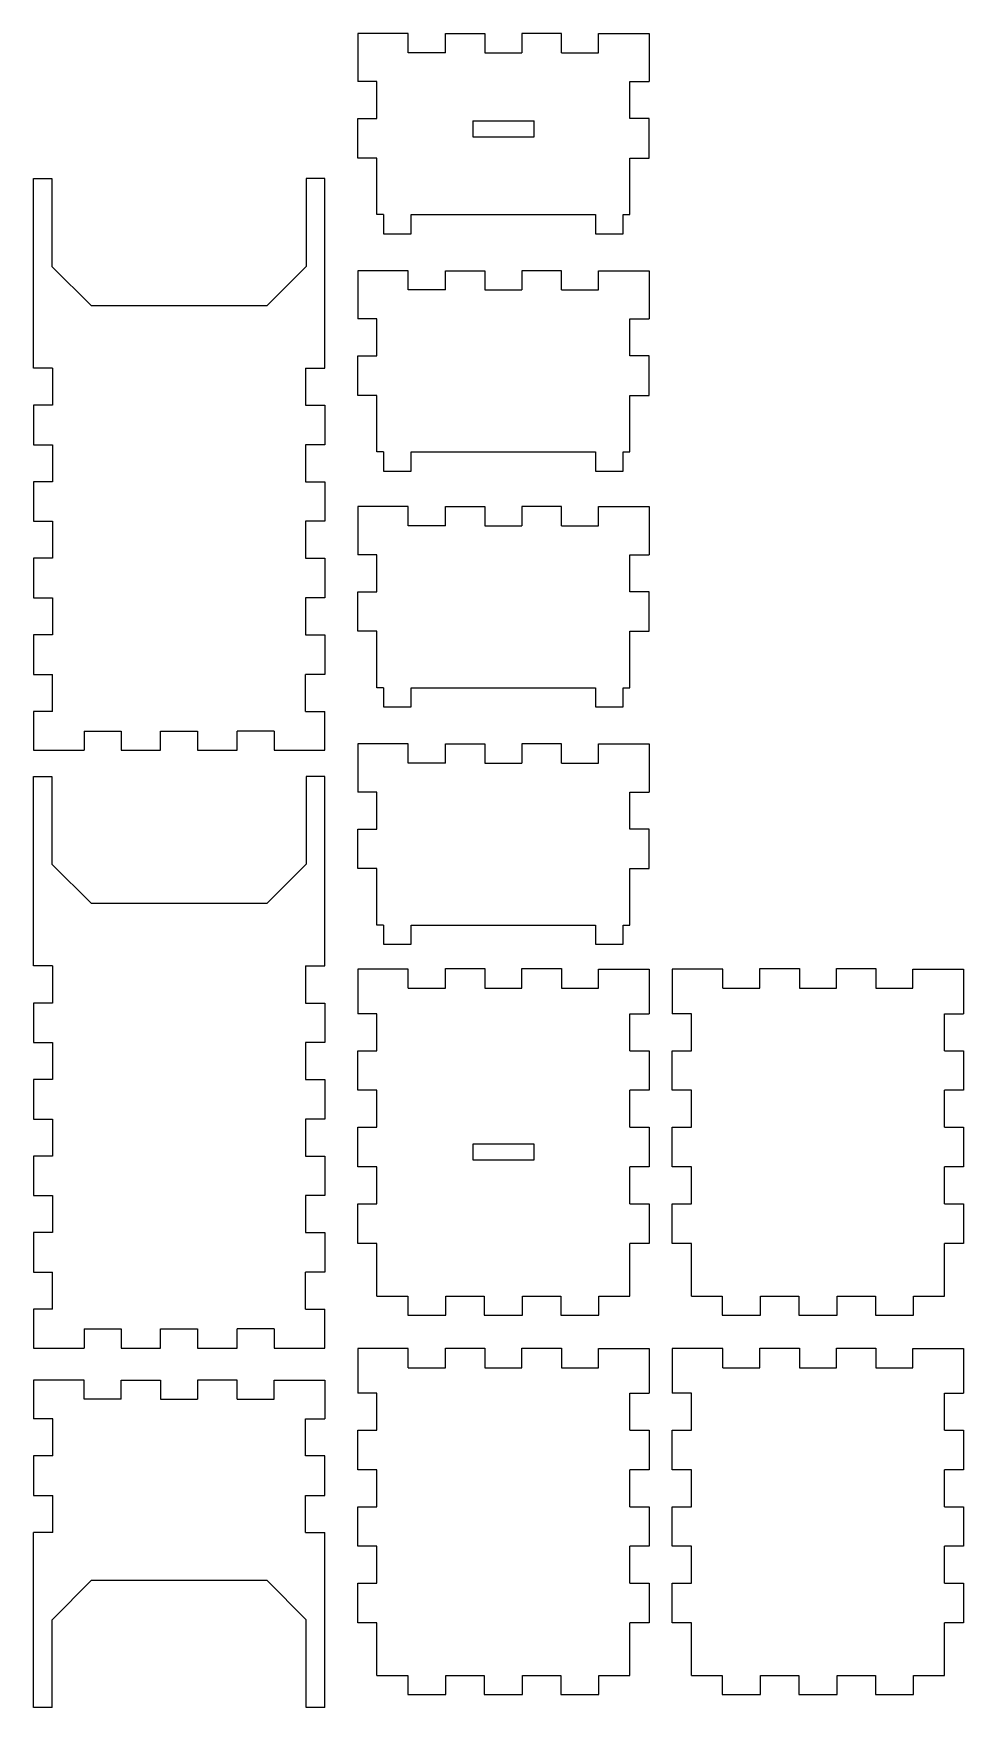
# Model space of a CAD drawing. Header units: millimetres. Extents: x -201 to 2280, y -214 to 290.
# Drawn here: x -87.92 to -81.84, y 275.4 to 286.33 of the extents above; entities that cross this region are included whole.
import ezdxf

# ---------------------------------------------------------------- set-up
doc = ezdxf.new("R2010")
doc.units = ezdxf.units.MM

msp = doc.modelspace()

# ---------------------------------------------------------------- linework, layer by layer
for p, q in [((-85.471, 286.332), (-85.801, 286.332)), ((-85.801, 286.332), (-85.801, 286.018)), ((-85.471, 286.207), (-85.471, 286.332)), ((-85.229, 286.207), (-85.229, 286.332)), ((-85.229, 286.332), (-84.971, 286.332)), ((-84.971, 286.332), (-84.971, 286.207)), ((-84.471, 286.332), (-84.729, 286.332)), ((-84.729, 286.332), (-84.729, 286.207)), ((-84.471, 286.207), (-84.471, 286.332)), ((-84.229, 286.207), (-84.229, 286.332)), ((-84.229, 286.332), (-83.898, 286.332)), ((-83.898, 286.332), (-83.898, 286.018)), ((-85.229, 286.207), (-85.471, 286.207)), ((-84.971, 286.207), (-84.729, 286.207)), ((-84.471, 286.207), (-84.229, 286.207)), ((-85.676, 286.018), (-85.801, 286.018)), ((-85.676, 285.776), (-85.676, 286.018)), ((-84.023, 285.776), (-84.023, 286.018)), ((-84.023, 286.018), (-83.898, 286.018)), ((-85.801, 285.518), (-85.801, 285.776)), ((-85.801, 285.776), (-85.676, 285.776)), ((-85.05, 285.761), (-85.05, 285.658)), ((-85.05, 285.761), (-84.649, 285.761)), ((-84.649, 285.658), (-84.649, 285.761)), ((-83.898, 285.776), (-84.023, 285.776)), ((-83.898, 285.518), (-83.898, 285.776)), ((-85.05, 285.658), (-84.649, 285.658)), ((-85.676, 285.518), (-85.801, 285.518)), ((-85.676, 285.211), (-85.676, 285.518)), ((-84.023, 285.518), (-83.898, 285.518)), ((-84.023, 285.211), (-84.023, 285.518)), ((-87.921, 285.385), (-87.8, 285.385)), ((-87.921, 285.322), (-87.921, 285.385)), ((-87.921, 284.146), (-87.921, 285.322)), ((-87.8, 285.385), (-87.8, 284.811)), ((-86.138, 285.385), (-86.138, 284.811)), ((-86.017, 285.385), (-86.138, 285.385)), ((-86.017, 285.322), (-86.017, 285.385)), ((-86.017, 284.146), (-86.017, 285.322)), ((-85.676, 285.149), (-85.676, 285.211)), ((-84.023, 285.149), (-84.023, 285.211)), ((-85.633, 285.149), (-85.676, 285.149)), ((-85.633, 285.149), (-85.633, 285.024)), ((-85.452, 285.024), (-85.452, 285.149)), ((-85.452, 285.149), (-84.248, 285.149)), ((-84.248, 285.149), (-84.248, 285.024)), ((-84.067, 285.149), (-84.023, 285.149)), ((-84.067, 285.024), (-84.067, 285.149)), ((-85.633, 285.024), (-85.452, 285.024)), ((-84.248, 285.024), (-84.067, 285.024)), ((-87.8, 284.811), (-87.542, 284.554)), ((-86.395, 284.554), (-86.138, 284.811)), ((-85.471, 284.782), (-85.801, 284.782)), ((-85.801, 284.782), (-85.801, 284.468)), ((-85.471, 284.657), (-85.471, 284.782)), ((-85.229, 284.657), (-85.229, 284.782)), ((-85.229, 284.782), (-84.971, 284.782)), ((-84.971, 284.782), (-84.971, 284.657)), ((-84.471, 284.782), (-84.729, 284.782)), ((-84.729, 284.782), (-84.729, 284.657)), ((-84.471, 284.657), (-84.471, 284.782)), ((-84.229, 284.657), (-84.229, 284.782)), ((-84.229, 284.782), (-83.898, 284.782)), ((-83.898, 284.782), (-83.898, 284.468)), ((-85.229, 284.657), (-85.471, 284.657)), ((-84.971, 284.657), (-84.729, 284.657)), ((-84.471, 284.657), (-84.229, 284.657)), ((-86.395, 284.554), (-87.542, 284.554)), ((-85.676, 284.468), (-85.801, 284.468)), ((-85.676, 284.226), (-85.676, 284.468)), ((-84.023, 284.226), (-84.023, 284.468)), ((-84.023, 284.468), (-83.898, 284.468)), ((-85.801, 283.968), (-85.801, 284.226)), ((-85.801, 284.226), (-85.676, 284.226)), ((-83.898, 284.226), (-84.023, 284.226)), ((-83.898, 283.968), (-83.898, 284.226)), ((-87.796, 284.146), (-87.921, 284.146)), ((-87.796, 284.146), (-87.796, 283.904)), ((-86.142, 284.146), (-86.142, 283.904)), ((-86.142, 284.146), (-86.017, 284.146)), ((-87.796, 283.904), (-87.921, 283.904)), ((-87.921, 283.904), (-87.921, 283.646)), ((-86.142, 283.904), (-86.017, 283.904)), ((-86.017, 283.904), (-86.017, 283.646)), ((-85.676, 283.968), (-85.801, 283.968)), ((-85.676, 283.661), (-85.676, 283.968)), ((-84.023, 283.968), (-83.898, 283.968)), ((-84.023, 283.661), (-84.023, 283.968)), ((-87.921, 283.646), (-87.796, 283.646)), ((-87.796, 283.646), (-87.796, 283.404)), ((-86.142, 283.646), (-86.142, 283.404)), ((-86.017, 283.646), (-86.142, 283.646)), ((-85.676, 283.599), (-85.676, 283.661)), ((-85.633, 283.599), (-85.676, 283.599)), ((-85.633, 283.599), (-85.633, 283.474)), ((-85.452, 283.474), (-85.452, 283.599)), ((-85.452, 283.599), (-84.248, 283.599)), ((-84.248, 283.599), (-84.248, 283.474)), ((-84.067, 283.599), (-84.023, 283.599)), ((-84.067, 283.474), (-84.067, 283.599)), ((-84.023, 283.599), (-84.023, 283.661)), ((-85.633, 283.474), (-85.452, 283.474)), ((-84.248, 283.474), (-84.067, 283.474)), ((-87.796, 283.404), (-87.921, 283.404)), ((-87.921, 283.404), (-87.921, 283.146)), ((-86.142, 283.404), (-86.017, 283.404)), ((-86.017, 283.404), (-86.017, 283.146)), ((-85.471, 283.242), (-85.801, 283.242)), ((-85.801, 283.242), (-85.801, 282.927)), ((-85.471, 283.117), (-85.471, 283.242)), ((-85.229, 283.117), (-85.229, 283.242)), ((-85.229, 283.242), (-84.971, 283.242)), ((-84.971, 283.242), (-84.971, 283.117)), ((-84.471, 283.242), (-84.729, 283.242)), ((-84.729, 283.242), (-84.729, 283.117)), ((-84.471, 283.117), (-84.471, 283.242)), ((-84.229, 283.117), (-84.229, 283.242)), ((-84.229, 283.242), (-83.898, 283.242)), ((-83.898, 283.242), (-83.898, 282.927)), ((-87.921, 283.146), (-87.796, 283.146)), ((-87.796, 283.146), (-87.796, 282.904)), ((-86.142, 283.146), (-86.142, 282.904)), ((-86.017, 283.146), (-86.142, 283.146)), ((-85.229, 283.117), (-85.471, 283.117)), ((-84.971, 283.117), (-84.729, 283.117)), ((-84.471, 283.117), (-84.229, 283.117)), ((-85.676, 282.927), (-85.801, 282.927)), ((-85.676, 282.685), (-85.676, 282.927)), ((-84.023, 282.685), (-84.023, 282.927)), ((-84.023, 282.927), (-83.898, 282.927)), ((-87.796, 282.904), (-87.921, 282.904)), ((-87.921, 282.904), (-87.921, 282.646)), ((-86.142, 282.904), (-86.017, 282.904)), ((-86.017, 282.904), (-86.017, 282.646)), ((-87.921, 282.646), (-87.796, 282.646)), ((-87.796, 282.646), (-87.796, 282.404)), ((-86.142, 282.646), (-86.142, 282.404)), ((-86.017, 282.646), (-86.142, 282.646)), ((-85.801, 282.427), (-85.801, 282.685)), ((-85.801, 282.685), (-85.676, 282.685)), ((-83.898, 282.685), (-84.023, 282.685)), ((-83.898, 282.427), (-83.898, 282.685)), ((-87.796, 282.404), (-87.921, 282.404)), ((-87.921, 282.404), (-87.921, 282.146)), ((-86.142, 282.404), (-86.017, 282.404)), ((-86.017, 282.404), (-86.017, 282.146)), ((-85.676, 282.427), (-85.801, 282.427)), ((-85.676, 282.121), (-85.676, 282.427)), ((-84.023, 282.427), (-83.898, 282.427)), ((-84.023, 282.121), (-84.023, 282.427)), ((-87.921, 282.146), (-87.796, 282.146)), ((-87.796, 281.904), (-87.796, 282.146)), ((-86.142, 281.904), (-86.142, 282.146)), ((-86.017, 282.146), (-86.142, 282.146)), ((-85.676, 282.058), (-85.676, 282.121)), ((-85.633, 282.058), (-85.676, 282.058)), ((-85.633, 282.058), (-85.633, 281.933)), ((-85.452, 281.933), (-85.452, 282.058)), ((-85.452, 282.058), (-84.248, 282.058)), ((-84.248, 282.058), (-84.248, 281.933)), ((-84.067, 282.058), (-84.023, 282.058)), ((-84.067, 281.933), (-84.067, 282.058)), ((-84.023, 282.058), (-84.023, 282.121)), ((-85.633, 281.933), (-85.452, 281.933)), ((-84.248, 281.933), (-84.067, 281.933)), ((-87.796, 281.904), (-87.921, 281.904)), ((-87.921, 281.904), (-87.921, 281.65)), ((-86.142, 281.904), (-86.017, 281.904)), ((-86.017, 281.65), (-86.017, 281.904)), ((-87.59, 281.775), (-87.348, 281.775)), ((-87.59, 281.775), (-87.59, 281.65)), ((-87.348, 281.775), (-87.348, 281.65)), ((-87.09, 281.775), (-86.848, 281.775)), ((-87.09, 281.65), (-87.09, 281.775)), ((-86.848, 281.775), (-86.848, 281.65)), ((-86.348, 281.775), (-86.59, 281.775)), ((-86.59, 281.65), (-86.59, 281.775)), ((-86.348, 281.775), (-86.348, 281.65)), ((-87.921, 281.65), (-87.59, 281.65)), ((-87.348, 281.65), (-87.09, 281.65)), ((-86.848, 281.65), (-86.59, 281.65)), ((-86.348, 281.65), (-86.017, 281.65)), ((-85.471, 281.691), (-85.801, 281.691)), ((-85.801, 281.691), (-85.801, 281.377)), ((-85.471, 281.566), (-85.471, 281.691)), ((-85.229, 281.566), (-85.229, 281.691)), ((-85.229, 281.691), (-84.971, 281.691)), ((-84.971, 281.691), (-84.971, 281.566)), ((-84.471, 281.691), (-84.729, 281.691)), ((-84.729, 281.691), (-84.729, 281.566)), ((-84.471, 281.566), (-84.471, 281.691)), ((-84.229, 281.566), (-84.229, 281.691)), ((-84.229, 281.691), (-83.898, 281.691)), ((-83.898, 281.691), (-83.898, 281.377)), ((-85.229, 281.566), (-85.471, 281.566)), ((-84.971, 281.566), (-84.729, 281.566)), ((-84.471, 281.566), (-84.229, 281.566)), ((-87.921, 281.479), (-87.8, 281.479)), ((-87.921, 281.417), (-87.921, 281.479)), ((-87.921, 280.241), (-87.921, 281.417)), ((-87.8, 281.479), (-87.8, 280.906)), ((-86.138, 281.479), (-86.138, 280.906)), ((-86.017, 281.479), (-86.138, 281.479)), ((-86.017, 281.417), (-86.017, 281.479)), ((-86.017, 280.241), (-86.017, 281.417)), ((-85.676, 281.377), (-85.801, 281.377)), ((-85.676, 281.135), (-85.676, 281.377)), ((-84.023, 281.135), (-84.023, 281.377)), ((-84.023, 281.377), (-83.898, 281.377)), ((-85.801, 280.877), (-85.801, 281.135)), ((-85.801, 281.135), (-85.676, 281.135)), ((-83.898, 281.135), (-84.023, 281.135)), ((-83.898, 280.877), (-83.898, 281.135)), ((-87.8, 280.906), (-87.542, 280.649)), ((-86.395, 280.649), (-86.138, 280.906)), ((-85.676, 280.877), (-85.801, 280.877)), ((-85.676, 280.57), (-85.676, 280.877)), ((-84.023, 280.877), (-83.898, 280.877)), ((-84.023, 280.57), (-84.023, 280.877)), ((-86.395, 280.649), (-87.542, 280.649)), ((-85.676, 280.508), (-85.676, 280.57)), ((-85.633, 280.508), (-85.676, 280.508)), ((-85.633, 280.508), (-85.633, 280.383)), ((-85.452, 280.383), (-85.452, 280.508)), ((-85.452, 280.508), (-84.248, 280.508)), ((-84.248, 280.508), (-84.248, 280.383)), ((-84.067, 280.508), (-84.023, 280.508)), ((-84.067, 280.383), (-84.067, 280.508)), ((-84.023, 280.508), (-84.023, 280.57)), ((-85.633, 280.383), (-85.452, 280.383)), ((-84.248, 280.383), (-84.067, 280.383)), ((-87.796, 280.241), (-87.921, 280.241)), ((-87.796, 280.241), (-87.796, 279.999)), ((-86.142, 280.241), (-86.142, 279.999)), ((-86.142, 280.241), (-86.017, 280.241)), ((-85.471, 280.22), (-85.801, 280.22)), ((-85.801, 280.22), (-85.801, 279.929)), ((-85.471, 280.095), (-85.471, 280.22)), ((-85.229, 280.095), (-85.229, 280.224)), ((-85.229, 280.224), (-84.975, 280.224)), ((-84.975, 280.224), (-84.971, 280.224)), ((-84.971, 280.224), (-84.971, 280.095)), ((-84.729, 280.095), (-84.729, 280.224)), ((-84.729, 280.224), (-84.475, 280.224)), ((-84.475, 280.224), (-84.471, 280.224)), ((-84.471, 280.224), (-84.471, 280.095)), ((-84.229, 280.095), (-84.229, 280.22)), ((-84.229, 280.22), (-83.898, 280.22)), ((-83.898, 280.22), (-83.898, 279.929)), ((-83.415, 280.22), (-83.746, 280.22)), ((-83.746, 280.22), (-83.746, 279.929)), ((-83.415, 280.095), (-83.415, 280.22)), ((-83.173, 280.095), (-83.173, 280.224)), ((-83.173, 280.224), (-82.919, 280.224)), ((-82.919, 280.224), (-82.915, 280.224)), ((-82.915, 280.224), (-82.915, 280.095)), ((-82.673, 280.095), (-82.673, 280.224)), ((-82.673, 280.224), (-82.419, 280.224)), ((-82.419, 280.224), (-82.415, 280.224)), ((-82.415, 280.224), (-82.415, 280.095)), ((-82.173, 280.095), (-82.173, 280.22)), ((-82.173, 280.22), (-81.843, 280.22)), ((-81.843, 280.22), (-81.843, 279.929)), ((-85.471, 280.095), (-85.229, 280.095)), ((-84.971, 280.095), (-84.729, 280.095)), ((-84.471, 280.095), (-84.229, 280.095)), ((-83.415, 280.095), (-83.173, 280.095)), ((-82.915, 280.095), (-82.673, 280.095)), ((-82.415, 280.095), (-82.173, 280.095)), ((-87.796, 279.999), (-87.921, 279.999)), ((-87.921, 279.999), (-87.921, 279.741)), ((-86.142, 279.999), (-86.017, 279.999)), ((-86.017, 279.999), (-86.017, 279.741)), ((-85.676, 279.929), (-85.801, 279.929)), ((-85.676, 279.687), (-85.676, 279.929)), ((-84.023, 279.687), (-84.023, 279.929)), ((-84.023, 279.929), (-83.898, 279.929)), ((-83.621, 279.929), (-83.746, 279.929)), ((-83.621, 279.687), (-83.621, 279.929)), ((-81.968, 279.687), (-81.968, 279.929)), ((-81.968, 279.929), (-81.843, 279.929)), ((-87.921, 279.741), (-87.796, 279.741)), ((-87.796, 279.741), (-87.796, 279.499)), ((-86.142, 279.741), (-86.142, 279.499)), ((-86.017, 279.741), (-86.142, 279.741)), ((-85.801, 279.429), (-85.801, 279.687)), ((-85.801, 279.687), (-85.676, 279.687)), ((-84.023, 279.687), (-83.898, 279.687)), ((-83.898, 279.687), (-83.898, 279.429)), ((-83.746, 279.429), (-83.746, 279.687)), ((-83.746, 279.687), (-83.621, 279.687)), ((-81.968, 279.687), (-81.843, 279.687)), ((-81.843, 279.687), (-81.843, 279.429)), ((-87.796, 279.499), (-87.921, 279.499)), ((-87.921, 279.499), (-87.921, 279.241)), ((-86.142, 279.499), (-86.017, 279.499)), ((-86.017, 279.499), (-86.017, 279.241)), ((-85.676, 279.429), (-85.801, 279.429)), ((-85.676, 279.187), (-85.676, 279.429)), ((-84.023, 279.187), (-84.023, 279.429)), ((-83.898, 279.429), (-84.023, 279.429)), ((-83.621, 279.429), (-83.746, 279.429)), ((-83.621, 279.187), (-83.621, 279.429)), ((-81.968, 279.187), (-81.968, 279.429)), ((-81.843, 279.429), (-81.968, 279.429)), ((-87.921, 279.241), (-87.796, 279.241)), ((-87.796, 279.241), (-87.796, 278.999)), ((-86.142, 279.241), (-86.142, 278.999)), ((-86.017, 279.241), (-86.142, 279.241)), ((-85.801, 278.929), (-85.801, 279.187)), ((-85.801, 279.187), (-85.676, 279.187)), ((-84.023, 279.187), (-83.898, 279.187)), ((-83.898, 279.187), (-83.898, 278.929)), ((-83.746, 278.929), (-83.746, 279.187)), ((-83.746, 279.187), (-83.621, 279.187)), ((-81.968, 279.187), (-81.843, 279.187)), ((-81.843, 279.187), (-81.843, 278.929)), ((-87.796, 278.999), (-87.921, 278.999)), ((-87.921, 278.999), (-87.921, 278.741)), ((-86.142, 278.999), (-86.017, 278.999)), ((-86.017, 278.999), (-86.017, 278.741)), ((-84.649, 279.076), (-85.05, 279.076)), ((-85.05, 279.076), (-85.05, 278.974)), ((-85.05, 278.974), (-84.649, 278.974)), ((-84.649, 278.974), (-84.649, 279.076)), ((-85.676, 278.929), (-85.801, 278.929)), ((-85.676, 278.687), (-85.676, 278.929)), ((-84.023, 278.687), (-84.023, 278.929)), ((-83.898, 278.929), (-84.023, 278.929)), ((-83.621, 278.929), (-83.746, 278.929)), ((-83.621, 278.687), (-83.621, 278.929)), ((-81.968, 278.687), (-81.968, 278.929)), ((-81.843, 278.929), (-81.968, 278.929)), ((-87.921, 278.741), (-87.796, 278.741)), ((-87.796, 278.741), (-87.796, 278.499)), ((-86.142, 278.741), (-86.142, 278.499)), ((-86.017, 278.741), (-86.142, 278.741)), ((-85.801, 278.429), (-85.801, 278.687)), ((-85.801, 278.687), (-85.676, 278.687)), ((-84.023, 278.687), (-83.898, 278.687)), ((-83.898, 278.687), (-83.898, 278.429)), ((-83.746, 278.429), (-83.746, 278.687)), ((-83.746, 278.687), (-83.621, 278.687)), ((-81.968, 278.687), (-81.843, 278.687)), ((-81.843, 278.687), (-81.843, 278.429)), ((-87.796, 278.499), (-87.921, 278.499)), ((-87.921, 278.499), (-87.921, 278.241)), ((-86.142, 278.499), (-86.017, 278.499)), ((-86.017, 278.499), (-86.017, 278.241)), ((-85.676, 278.429), (-85.801, 278.429)), ((-85.676, 278.147), (-85.676, 278.429)), ((-84.023, 278.147), (-84.023, 278.429)), ((-83.898, 278.429), (-84.023, 278.429)), ((-83.621, 278.429), (-83.746, 278.429)), ((-83.621, 278.147), (-83.621, 278.429)), ((-81.968, 278.147), (-81.968, 278.429)), ((-81.843, 278.429), (-81.968, 278.429)), ((-87.921, 278.241), (-87.796, 278.241)), ((-87.796, 277.999), (-87.796, 278.241)), ((-86.142, 277.999), (-86.142, 278.241)), ((-86.017, 278.241), (-86.142, 278.241)), ((-85.676, 278.084), (-85.676, 278.147)), ((-84.023, 278.084), (-84.023, 278.147)), ((-83.621, 278.084), (-83.621, 278.147)), ((-81.968, 278.084), (-81.968, 278.147)), ((-87.796, 277.999), (-87.921, 277.999)), ((-87.921, 277.999), (-87.921, 277.745)), ((-86.142, 277.999), (-86.017, 277.999)), ((-86.017, 277.745), (-86.017, 277.999)), ((-85.676, 278.084), (-85.475, 278.084)), ((-85.475, 278.084), (-85.475, 277.959)), ((-85.225, 277.959), (-85.225, 278.084)), ((-85.225, 278.084), (-84.975, 278.084)), ((-84.975, 278.084), (-84.975, 277.959)), ((-84.725, 277.959), (-84.725, 278.084)), ((-84.725, 278.084), (-84.475, 278.084)), ((-84.475, 278.084), (-84.475, 277.959)), ((-84.225, 277.959), (-84.225, 278.084)), ((-84.225, 278.084), (-84.023, 278.084)), ((-83.621, 278.084), (-83.419, 278.084)), ((-83.419, 278.084), (-83.419, 277.959)), ((-83.169, 277.959), (-83.169, 278.084)), ((-83.169, 278.084), (-82.919, 278.084)), ((-82.919, 278.084), (-82.919, 277.959)), ((-82.669, 277.959), (-82.669, 278.084)), ((-82.669, 278.084), (-82.419, 278.084)), ((-82.419, 278.084), (-82.419, 277.959)), ((-82.169, 277.959), (-82.169, 278.084)), ((-82.169, 278.084), (-81.968, 278.084)), ((-85.475, 277.959), (-85.225, 277.959)), ((-84.975, 277.959), (-84.725, 277.959)), ((-84.475, 277.959), (-84.225, 277.959)), ((-83.419, 277.959), (-83.169, 277.959)), ((-82.919, 277.959), (-82.669, 277.959)), ((-82.419, 277.959), (-82.169, 277.959)), ((-87.59, 277.87), (-87.348, 277.87)), ((-87.59, 277.87), (-87.59, 277.745)), ((-87.348, 277.87), (-87.348, 277.745)), ((-87.09, 277.87), (-86.848, 277.87)), ((-87.09, 277.745), (-87.09, 277.87)), ((-86.848, 277.87), (-86.848, 277.745)), ((-86.348, 277.87), (-86.59, 277.87)), ((-86.59, 277.745), (-86.59, 277.87)), ((-86.348, 277.87), (-86.348, 277.745)), ((-87.921, 277.745), (-87.59, 277.745)), ((-87.348, 277.745), (-87.09, 277.745)), ((-86.848, 277.745), (-86.59, 277.745)), ((-86.348, 277.745), (-86.017, 277.745)), ((-85.471, 277.741), (-85.801, 277.741)), ((-85.801, 277.741), (-85.801, 277.45)), ((-85.471, 277.616), (-85.471, 277.741)), ((-85.229, 277.616), (-85.229, 277.745)), ((-85.229, 277.745), (-84.975, 277.745)), ((-84.975, 277.745), (-84.971, 277.745)), ((-84.971, 277.745), (-84.971, 277.616)), ((-84.729, 277.616), (-84.729, 277.745)), ((-84.729, 277.745), (-84.475, 277.745)), ((-84.475, 277.745), (-84.471, 277.745)), ((-84.471, 277.745), (-84.471, 277.616)), ((-84.229, 277.616), (-84.229, 277.741)), ((-84.229, 277.741), (-83.898, 277.741)), ((-83.898, 277.741), (-83.898, 277.45)), ((-83.415, 277.741), (-83.746, 277.741)), ((-83.746, 277.741), (-83.746, 277.45)), ((-83.415, 277.616), (-83.415, 277.741)), ((-83.173, 277.616), (-83.173, 277.745)), ((-83.173, 277.745), (-82.919, 277.745)), ((-82.919, 277.745), (-82.915, 277.745)), ((-82.915, 277.745), (-82.915, 277.616)), ((-82.673, 277.616), (-82.673, 277.745)), ((-82.673, 277.745), (-82.419, 277.745)), ((-82.419, 277.745), (-82.415, 277.745)), ((-82.415, 277.745), (-82.415, 277.616)), ((-82.173, 277.616), (-82.173, 277.741)), ((-82.173, 277.741), (-81.843, 277.741)), ((-81.843, 277.741), (-81.843, 277.45)), ((-85.471, 277.616), (-85.229, 277.616)), ((-84.971, 277.616), (-84.729, 277.616)), ((-84.471, 277.616), (-84.229, 277.616)), ((-83.415, 277.616), (-83.173, 277.616)), ((-82.915, 277.616), (-82.673, 277.616)), ((-82.415, 277.616), (-82.173, 277.616)), ((-87.59, 277.536), (-87.92, 277.536)), ((-87.92, 277.536), (-87.92, 277.282)), ((-87.59, 277.411), (-87.59, 277.536)), ((-87.348, 277.411), (-87.348, 277.536)), ((-87.348, 277.536), (-87.09, 277.536)), ((-87.09, 277.536), (-87.09, 277.411)), ((-86.59, 277.536), (-86.848, 277.536)), ((-86.848, 277.536), (-86.848, 277.411)), ((-86.59, 277.411), (-86.59, 277.536)), ((-86.348, 277.411), (-86.348, 277.536)), ((-86.348, 277.536), (-86.017, 277.536)), ((-86.017, 277.536), (-86.017, 277.282)), ((-85.676, 277.45), (-85.801, 277.45)), ((-85.676, 277.208), (-85.676, 277.45)), ((-84.023, 277.208), (-84.023, 277.45)), ((-84.023, 277.45), (-83.898, 277.45)), ((-83.621, 277.45), (-83.746, 277.45)), ((-83.621, 277.208), (-83.621, 277.45)), ((-81.968, 277.208), (-81.968, 277.45)), ((-81.968, 277.45), (-81.843, 277.45)), ((-87.348, 277.411), (-87.59, 277.411)), ((-87.09, 277.411), (-86.848, 277.411)), ((-86.59, 277.411), (-86.348, 277.411)), ((-87.795, 277.282), (-87.92, 277.282)), ((-87.795, 277.04), (-87.795, 277.282)), ((-86.142, 277.04), (-86.142, 277.282)), ((-86.142, 277.282), (-86.017, 277.282)), ((-85.801, 276.95), (-85.801, 277.208)), ((-85.801, 277.208), (-85.676, 277.208)), ((-84.023, 277.208), (-83.898, 277.208)), ((-83.898, 277.208), (-83.898, 276.95)), ((-83.746, 276.95), (-83.746, 277.208)), ((-83.746, 277.208), (-83.621, 277.208)), ((-81.968, 277.208), (-81.843, 277.208)), ((-81.843, 277.208), (-81.843, 276.95)), ((-87.795, 277.04), (-87.92, 277.04)), ((-87.92, 277.04), (-87.92, 276.782)), ((-86.017, 277.04), (-86.142, 277.04)), ((-86.017, 276.782), (-86.017, 277.04)), ((-85.676, 276.95), (-85.801, 276.95)), ((-85.676, 276.708), (-85.676, 276.95)), ((-84.023, 276.708), (-84.023, 276.95)), ((-83.898, 276.95), (-84.023, 276.95)), ((-83.621, 276.95), (-83.746, 276.95)), ((-83.621, 276.708), (-83.621, 276.95)), ((-81.968, 276.708), (-81.968, 276.95)), ((-81.843, 276.95), (-81.968, 276.95)), ((-87.92, 276.782), (-87.795, 276.782)), ((-87.795, 276.54), (-87.795, 276.782)), ((-86.142, 276.54), (-86.142, 276.782)), ((-86.142, 276.782), (-86.017, 276.782)), ((-85.801, 276.45), (-85.801, 276.708)), ((-85.801, 276.708), (-85.676, 276.708)), ((-84.023, 276.708), (-83.898, 276.708)), ((-83.898, 276.708), (-83.898, 276.45)), ((-83.746, 276.45), (-83.746, 276.708)), ((-83.746, 276.708), (-83.621, 276.708)), ((-81.968, 276.708), (-81.843, 276.708)), ((-81.843, 276.708), (-81.843, 276.45)), ((-87.795, 276.54), (-87.92, 276.54)), ((-87.92, 275.459), (-87.92, 276.54)), ((-86.142, 276.54), (-86.017, 276.54)), ((-86.017, 275.459), (-86.017, 276.54)), ((-85.676, 276.45), (-85.801, 276.45)), ((-85.676, 276.208), (-85.676, 276.45)), ((-84.023, 276.208), (-84.023, 276.45)), ((-83.898, 276.45), (-84.023, 276.45)), ((-83.621, 276.45), (-83.746, 276.45)), ((-83.621, 276.208), (-83.621, 276.45)), ((-81.968, 276.208), (-81.968, 276.45)), ((-81.843, 276.45), (-81.968, 276.45)), ((-87.799, 275.97), (-87.542, 276.228)), ((-87.542, 276.228), (-86.395, 276.228)), ((-86.395, 276.228), (-86.138, 275.97)), ((-85.801, 275.95), (-85.801, 276.208)), ((-85.801, 276.208), (-85.676, 276.208)), ((-84.023, 276.208), (-83.898, 276.208)), ((-83.898, 276.208), (-83.898, 275.95)), ((-83.746, 275.95), (-83.746, 276.208)), ((-83.746, 276.208), (-83.621, 276.208)), ((-81.968, 276.208), (-81.843, 276.208)), ((-81.843, 276.208), (-81.843, 275.95)), ((-87.799, 275.397), (-87.799, 275.97)), ((-86.138, 275.397), (-86.138, 275.97)), ((-85.676, 275.95), (-85.801, 275.95)), ((-85.676, 275.668), (-85.676, 275.95)), ((-84.023, 275.668), (-84.023, 275.95)), ((-83.898, 275.95), (-84.023, 275.95)), ((-83.621, 275.95), (-83.746, 275.95)), ((-83.621, 275.668), (-83.621, 275.95)), ((-81.968, 275.668), (-81.968, 275.95)), ((-81.843, 275.95), (-81.968, 275.95)), ((-85.676, 275.606), (-85.676, 275.668)), ((-85.676, 275.606), (-85.475, 275.606)), ((-85.475, 275.606), (-85.475, 275.481)), ((-85.225, 275.481), (-85.225, 275.606)), ((-85.225, 275.606), (-84.975, 275.606)), ((-84.975, 275.606), (-84.975, 275.481)), ((-84.725, 275.481), (-84.725, 275.606)), ((-84.725, 275.606), (-84.475, 275.606)), ((-84.475, 275.606), (-84.475, 275.481)), ((-84.225, 275.481), (-84.225, 275.606)), ((-84.225, 275.606), (-84.023, 275.606)), ((-84.023, 275.606), (-84.023, 275.668)), ((-83.621, 275.606), (-83.621, 275.668)), ((-83.621, 275.606), (-83.419, 275.606)), ((-83.419, 275.606), (-83.419, 275.481)), ((-83.169, 275.481), (-83.169, 275.606)), ((-83.169, 275.606), (-82.919, 275.606)), ((-82.919, 275.606), (-82.919, 275.481)), ((-82.669, 275.481), (-82.669, 275.606)), ((-82.669, 275.606), (-82.419, 275.606)), ((-82.419, 275.606), (-82.419, 275.481)), ((-82.169, 275.481), (-82.169, 275.606)), ((-82.169, 275.606), (-81.968, 275.606)), ((-81.968, 275.606), (-81.968, 275.668)), ((-85.475, 275.481), (-85.225, 275.481)), ((-84.975, 275.481), (-84.725, 275.481)), ((-84.475, 275.481), (-84.225, 275.481)), ((-83.419, 275.481), (-83.169, 275.481)), ((-82.919, 275.481), (-82.669, 275.481)), ((-82.419, 275.481), (-82.169, 275.481)), ((-87.92, 275.397), (-87.92, 275.459)), ((-87.799, 275.397), (-87.92, 275.397)), ((-86.017, 275.397), (-86.138, 275.397)), ((-86.017, 275.397), (-86.017, 275.459))]:
    msp.add_line(p, q)

doc.saveas('drawing.dxf')
